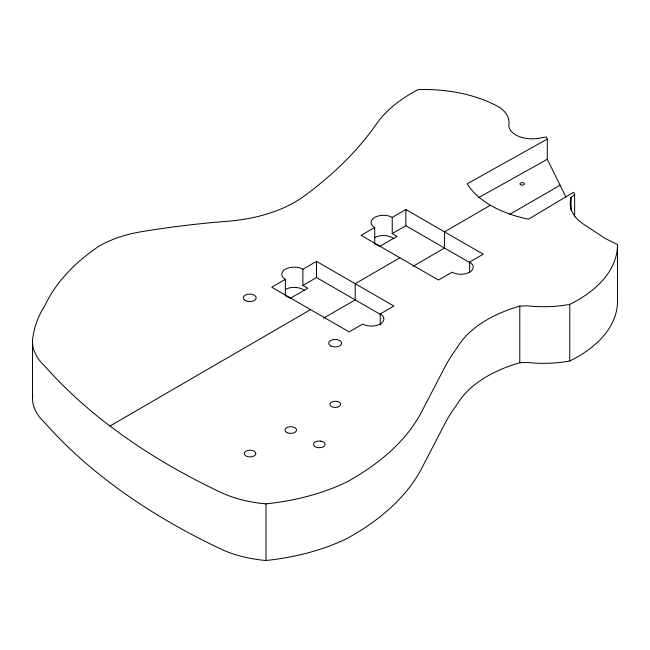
<?xml version="1.0" encoding="UTF-8"?>
<svg xmlns="http://www.w3.org/2000/svg" width="650" height="650" viewBox="0 0 650 650"><rect width="100%" height="100%" fill="white"/><g stroke="black" fill="none" stroke-linecap="round" stroke-linejoin="round"><path stroke-width="0.97" d="M571.122 197.543L574.633 194.447L573.552 192.254L528.507 219.164A99.775 57.606 0 0 1 490.856 205.506L485.769 202.345A99.775 57.606 0 0 1 467.212 183.771L547.284 139.076L546.244 136.963L541.588 137.735A23.506 13.569 0 0 1 508.885 124.231A41.072 23.709 0 0 0 500.329 107.867A106.892 61.717 0 0 0 418.145 89.611A161.143 93.031 0 0 0 378.869 120.713L371.841 130.366A514.483 297.034 0 0 1 304.46 195.894A117.293 67.722 0 0 1 227.768 221.252A605.28 349.456 0 0 0 141.091 231.766A96.704 55.827 0 0 0 98.215 246.675A264.371 152.636 0 0 0 45.061 305.264A203.247 117.349 0 0 0 33.889 331.947L32.711 338.065A80.291 46.361 0 0 0 44.623 365.934A683.824 394.802 0 0 0 106.803 423.637L121.258 434.387A683.824 394.802 0 0 0 220.594 492.286A92.682 53.511 0 0 0 265.996 503.864A173.192 99.994 0 0 0 346.621 482.081A277.558 160.241 0 0 0 422.598 409.963L445.307 366.218A277.729 160.347 0 0 1 455.829 349.554L459.03 344.736A124.459 71.858 0 0 1 519.789 306.109L527.272 305.809A86.474 49.928 0 0 0 569.774 304.363A135.752 78.374 0 0 0 617.5 244.538L605.272 238.526L583.042 223.852A54.998 31.752 0 0 1 571.122 197.543L571.122 210.681M109.996 426.01L310.562 309.611M399.896 257.766L355.201 283.709L355.201 299.886L323.611 318.126M490.417 205.237L444.535 231.863L444.535 248.04L413.026 266.329M374.717 227.5L361.099 235.365L438.466 280.036L452.083 272.171A12.383 7.15 0 0 0 469.601 272.171A12.383 7.15 0 0 0 469.601 262.064L483.218 254.199L405.852 209.528L392.234 217.393A12.383 7.15 0 0 0 374.717 217.393A12.383 7.15 0 0 0 374.717 227.5L374.717 243.685L378.747 246.009M285.382 279.346L271.765 287.211L349.131 331.882L362.749 324.017A12.383 7.15 0 0 0 380.266 324.017A12.383 7.15 0 0 0 380.266 313.909L393.884 306.044L316.517 261.373L302.892 269.238A12.383 7.15 0 0 0 285.382 269.238A12.383 7.15 0 0 0 285.382 279.346L285.382 295.531L289.412 297.854M392.234 217.393L392.234 233.569L405.852 225.704L470.031 262.762M302.892 269.238L302.892 285.415L316.517 277.55L380.697 314.608M379.551 246.472L397.069 236.364L392.234 233.569M290.217 298.317L307.734 288.21L302.892 285.415M509.576 214.394L560.097 185.234M478.652 197.608L547.284 159.299L547.284 139.076M32.711 394.688A80.291 46.361 0 0 0 44.623 422.565A683.824 394.802 0 0 0 220.594 548.917A92.682 53.511 0 0 0 265.996 560.487A173.192 99.994 0 0 0 346.621 538.704A277.558 160.241 0 0 0 422.598 466.594L445.307 422.841A277.729 160.347 0 0 1 455.829 406.185L459.03 401.359A124.459 71.858 0 0 1 519.789 362.741L527.272 362.44A86.474 49.928 0 0 0 569.774 360.994A135.752 78.374 0 0 0 617.5 301.169L617.5 244.538M393.843 238.542L392.234 237.616A12.383 7.15 0 0 0 374.717 237.616M304.509 290.387L302.892 289.461A12.383 7.15 0 0 0 285.382 289.461M547.284 159.299L565.923 197.039M574.633 194.447L574.633 216.694M569.774 304.363L569.774 360.994M519.789 306.109L519.789 362.741M469.601 262.064L469.601 272.171M405.852 209.528L405.852 225.704M380.266 313.909L380.266 325.033M316.517 261.373L316.517 277.55M265.996 503.864L265.996 560.487M32.5 341.705L32.5 398.336M336.668 401.359L335.278 401.253A5.362 3.096 0 0 0 329.964 403.942A5.362 3.096 0 0 0 333.889 407.331L335.278 407.436A5.362 3.096 0 0 0 340.592 404.747A5.362 3.096 0 0 0 336.668 401.359M320.824 441.131L319.321 441.017A5.793 3.348 0 0 0 313.527 444.364L313.723 445.234A5.793 3.348 0 0 0 317.826 447.598L319.321 447.712A5.793 3.348 0 0 0 325.114 444.364L324.919 443.495A5.793 3.348 0 0 0 320.824 441.131M255.767 453.578L255.572 452.717A5.761 3.323 0 0 0 249.259 450.279A5.761 3.323 0 0 0 244.246 453.578L244.441 454.439A5.761 3.323 0 0 0 250.762 456.877A5.761 3.323 0 0 0 255.767 453.578M330.769 345.954A6.5 3.754 0 0 0 341.51 344.012A6.5 3.754 0 0 0 333.231 339.609A6.5 3.754 0 0 0 330.769 345.954M286.642 432.421A5.801 3.348 0 0 0 296.351 430.918A5.801 3.348 0 0 0 289.25 426.823A5.801 3.348 0 0 0 286.642 432.421M245.302 300.576A6.5 3.754 0 0 0 256.043 298.634A6.5 3.754 0 0 0 247.756 294.231A6.5 3.754 0 0 0 245.302 300.576M520.609 184.771A2.226 1.284 0 0 0 524.331 184.194A2.226 1.284 0 0 0 521.601 182.626A2.226 1.284 0 0 0 520.609 184.771"/></g></svg>
